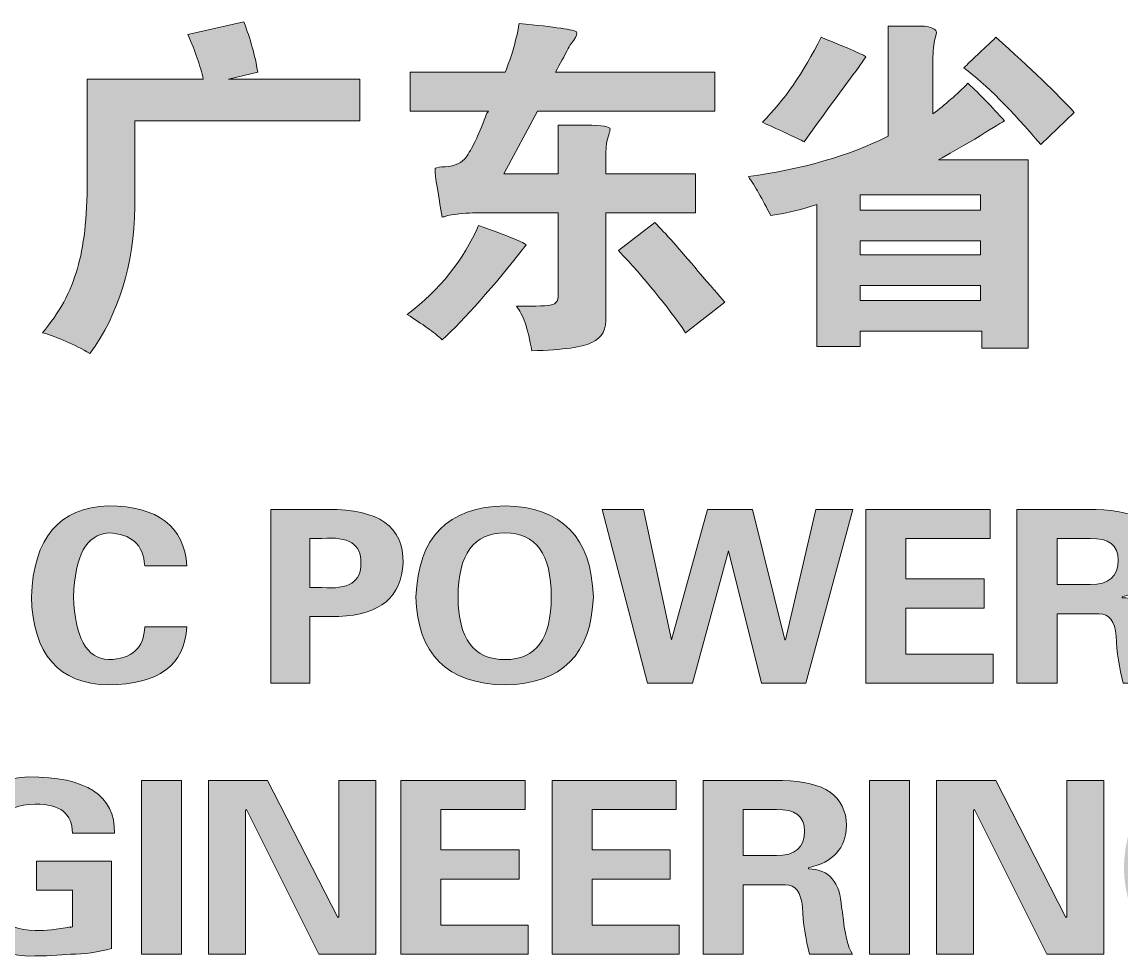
# Model space of a CAD drawing. Extents: x -93062 to 326984, y -142534 to 91021.
# Drawn here: x 109867 to 110839, y 10880 to 11706 of the extents above; entities that cross this region are included whole.
import ezdxf
from ezdxf.enums import TextEntityAlignment as Align

# ---------------------------------------------------------------- set-up
doc = ezdxf.new("R2010")
doc.units = 0
doc.header["$LTSCALE"] = 1000
doc.header["$MEASUREMENT"] = 0
doc.layers.get('0').update_dxf_attribs({"color": 8})
doc.styles.add('TK', font='GEDITXT.SHX', dxfattribs={"width": 0.85, "height": 3.5, "bigfont": 'DXT.SHX'})

# ---------------------------------------------------------------- blocks, each defined once
blk = doc.blocks.new('LOGO_CEEC_2014')
h = blk.add_hatch(color=256)
edge = h.paths.add_edge_path()
edge.add_spline(control_points=[(57.6427, 10.1039), (57.7005, 9.9561), (57.7418, 9.8082), (57.7665, 9.6603), (57.7665, 9.6603), (57.5067, 9.5987), (57.5067, 9.5987), (57.5067, 9.5987), (58.6696, 9.5987), (58.6696, 9.5987), (58.6696, 9.5987), (58.6696, 9.2293), (58.6696, 9.2293), (58.6696, 9.2293), (56.6777, 9.2293), (56.6777, 9.2293), (56.6777, 9.2293), (56.6777, 8.4653), (56.6777, 8.4653), (56.6695, 7.9557), (56.5376, 7.5244), (56.2819, 7.1714), (56.1417, 7.2536), (56.0015, 7.3152), (55.8614, 7.3563), (56.0097, 7.5288), (56.1127, 7.7177), (56.1704, 7.9231), (56.2282, 8.112), (56.2572, 8.3708), (56.2572, 8.6994), (56.2572, 8.6994), (56.2572, 9.5987), (56.2572, 9.5987), (56.2572, 9.5987), (57.2841, 9.5987), (57.2841, 9.5987), (57.2592, 9.7137), (57.2138, 9.8452), (57.148, 9.993), (57.148, 9.993), (57.6427, 10.1039), (57.6427, 10.1039)], knot_values=[0, 0, 0, 0, 1, 1, 1, 2, 2, 2, 3, 3, 3, 4, 4, 4, 5, 5, 5, 6, 6, 6, 7, 7, 7, 8, 8, 8, 9, 9, 9, 10, 10, 10, 11, 11, 11, 12, 12, 12, 13, 13, 13, 14, 14, 14, 14], degree=3, periodic=0)
h = blk.add_hatch(color=256)
edge = h.paths.add_edge_path()
edge.add_spline(control_points=[(61.2784, 8.3297), (61.3693, 8.2391), (61.4969, 8.0956), (61.662, 7.8985), (61.769, 7.7752), (61.8476, 7.6846), (61.8971, 7.6274), (61.8971, 7.6274), (61.5508, 7.3563), (61.5508, 7.3563), (61.3857, 7.5945), (61.1876, 7.8368), (60.9568, 8.0833), (60.9568, 8.0833), (61.2784, 8.3297), (61.2784, 8.3297)], knot_values=[0, 0, 0, 0, 1, 1, 1, 2, 2, 2, 3, 3, 3, 4, 4, 4, 5, 5, 5, 5], degree=3, periodic=0)
edge = h.paths.add_edge_path()
edge.add_spline(control_points=[(59.1135, 9.6603), (59.1135, 9.6603), (59.9548, 9.6603), (59.9548, 9.6603), (60.0123, 9.8), (60.0536, 9.9438), (60.0785, 10.0916), (60.4002, 10.0588), (60.5691, 10.0341), (60.5858, 10.0177), (60.5938, 10.0013), (60.5858, 9.9766), (60.5609, 9.9438), (60.5363, 9.9109), (60.5196, 9.8862), (60.5116, 9.8698), (60.4785, 9.8041), (60.4413, 9.7343), (60.4002, 9.6603), (60.4002, 9.6603), (61.8106, 9.6603), (61.8106, 9.6603), (61.8106, 9.6603), (61.8106, 9.3156), (61.8106, 9.3156), (61.8106, 9.3156), (60.2392, 9.3156), (60.2392, 9.3156), (60.2392, 9.3156), (59.9425, 8.761), (59.9425, 8.761), (59.9425, 8.761), (60.4248, 8.761), (60.4248, 8.761), (60.4248, 8.761), (60.4248, 9.1923), (60.4248, 9.1923), (60.4248, 9.1923), (60.6723, 9.1923), (60.6723, 9.1923), (60.8125, 9.1923), (60.8826, 9.18), (60.8826, 9.1554), (60.8826, 9.1469), (60.8785, 9.1307), (60.8702, 9.1061), (60.8536, 9.0568), (60.8456, 8.999), (60.8456, 8.9336), (60.8456, 8.9336), (60.8456, 8.761), (60.8456, 8.761), (60.8456, 8.761), (61.6373, 8.761), (61.6373, 8.761), (61.6373, 8.761), (61.6373, 8.416), (61.6373, 8.416), (61.6373, 8.416), (60.8456, 8.416), (60.8456, 8.416), (60.8456, 8.416), (60.8456, 7.5041), (60.8456, 7.5041), (60.8536, 7.3891), (60.8125, 7.3113), (60.7219, 7.27), (60.6477, 7.2289), (60.47, 7.2043), (60.1899, 7.1961), (60.1568, 7.3932), (60.1114, 7.5244), (60.0536, 7.5904), (60.2351, 7.5904), (60.3383, 7.5945), (60.363, 7.6027), (60.4043, 7.6107), (60.4248, 7.6397), (60.4248, 7.689), (60.4248, 7.689), (60.4248, 8.416), (60.4248, 8.416), (60.4248, 8.416), (59.695, 8.416), (59.695, 8.416), (59.6208, 8.416), (59.5381, 8.4078), (59.4475, 8.3914), (59.4229, 8.3831), (59.4062, 8.379), (59.398, 8.379), (59.3487, 8.6501), (59.3279, 8.7936), (59.3361, 8.8103), (59.3525, 8.8183), (59.3815, 8.8227), (59.4229, 8.8227), (59.5135, 8.8306), (59.5753, 8.8596), (59.6085, 8.9089), (59.6578, 8.9744), (59.7155, 9.0938), (59.7815, 9.2663), (59.7897, 9.2909), (59.7979, 9.3071), (59.8064, 9.3156), (59.8064, 9.3156), (59.1135, 9.3156), (59.1135, 9.3156), (59.1135, 9.3156), (59.1135, 9.6603), (59.1135, 9.6603)], knot_values=[0, 0, 0, 0, 1, 1, 1, 2, 2, 2, 3, 3, 3, 4, 4, 4, 5, 5, 5, 6, 6, 6, 7, 7, 7, 8, 8, 8, 9, 9, 9, 10, 10, 10, 11, 11, 11, 12, 12, 12, 13, 13, 13, 14, 14, 14, 15, 15, 15, 16, 16, 16, 17, 17, 17, 18, 18, 18, 19, 19, 19, 20, 20, 20, 21, 21, 21, 22, 22, 22, 23, 23, 23, 24, 24, 24, 25, 25, 25, 26, 26, 26, 27, 27, 27, 28, 28, 28, 29, 29, 29, 30, 30, 30, 31, 31, 31, 32, 32, 32, 33, 33, 33, 34, 34, 34, 35, 35, 35, 36, 36, 36, 37, 37, 37, 37], degree=3, periodic=0)
edge = h.paths.add_edge_path()
edge.add_spline(control_points=[(59.7196, 8.3051), (59.992, 8.2065), (60.1319, 8.149), (60.1404, 8.1326), (59.8434, 7.7547), (59.5959, 7.4754), (59.398, 7.2946), (59.3238, 7.3606), (59.2206, 7.4346), (59.0889, 7.5165), (59.3774, 7.7383), (59.5877, 8.0011), (59.7196, 8.3051)], knot_values=[0, 0, 0, 0, 1, 1, 1, 2, 2, 2, 3, 3, 3, 4, 4, 4, 4], degree=3, periodic=0)
h = blk.add_hatch(color=256)
edge = h.paths.add_edge_path()
edge.add_spline(control_points=[(64.6915, 9.0198), (64.4359, 9.3235), (64.2092, 9.5494), (64.0112, 9.6973), (64.077, 9.763), (64.1719, 9.8534), (64.2957, 9.9684), (64.6091, 9.6891), (64.8399, 9.4673), (64.9886, 9.3032), (64.9886, 9.3032), (64.6915, 9.0198), (64.6915, 9.0198)], knot_values=[0, 0, 0, 0, 1, 1, 1, 2, 2, 2, 3, 3, 3, 4, 4, 4, 4], degree=3, periodic=0)
h.paths.add_polyline_path([(64.1596, 7.6397), (64.1596, 7.7752), (63.0958, 7.7752), (63.0958, 7.6397)], flags=16)
h.paths.add_polyline_path([(63.0958, 8.1696), (63.0958, 8.0463), (64.1596, 8.0463), (64.1596, 8.1696)], flags=16)
h.paths.add_polyline_path([(63.0958, 8.4407), (64.1596, 8.4407), (64.1596, 8.5762), (63.0958, 8.5762)], flags=16)
edge = h.paths.add_edge_path(flags=17)
edge.add_spline(control_points=[(62.7492, 9.9684), (62.9967, 9.8698), (63.1286, 9.8123), (63.1451, 9.7959), (63.1451, 9.7959), (63.0585, 9.6727), (63.0585, 9.6727), (62.9102, 9.4755), (62.7574, 9.2663), (62.6008, 9.0445), (62.5346, 9.0771), (62.4108, 9.1346), (62.2296, 9.217), (62.4193, 9.4057), (62.5926, 9.6562), (62.7492, 9.9684)], knot_values=[0, 0, 0, 0, 1, 1, 1, 2, 2, 2, 3, 3, 3, 4, 4, 4, 5, 5, 5, 5], degree=3, periodic=0)
edge = h.paths.add_edge_path()
edge.add_spline(control_points=[(63.343, 10.067), (63.5245, 10.067), (63.6318, 10.067), (63.6647, 10.067), (63.7142, 10.0588), (63.7471, 10.0464), (63.7638, 10.03), (63.7717, 10.0218), (63.7717, 10.0054), (63.7638, 9.9807), (63.7471, 9.9314), (63.7389, 9.8698), (63.7389, 9.7959), (63.7389, 9.7959), (63.7389, 9.2909), (63.7389, 9.2909), (63.8462, 9.3728), (63.9494, 9.4632), (64.0482, 9.5618), (64.1553, 9.4632), (64.2626, 9.3525), (64.3699, 9.2293), (64.3285, 9.2047), (64.242, 9.151), (64.1101, 9.0691), (63.9781, 8.9952), (63.8708, 8.9336), (63.7884, 8.8843), (63.7884, 8.8843), (64.5801, 8.8843), (64.5801, 8.8843), (64.5801, 8.8843), (64.5801, 7.2207), (64.5801, 7.2207), (64.5801, 7.2207), (64.1719, 7.2207), (64.1719, 7.2207), (64.1719, 7.2207), (64.1719, 7.3686), (64.1719, 7.3686), (64.1719, 7.3686), (63.0958, 7.3686), (63.0958, 7.3686), (63.0958, 7.3686), (63.0958, 7.233), (63.0958, 7.233), (63.0958, 7.233), (62.7122, 7.233), (62.7122, 7.233), (62.7122, 7.233), (62.7122, 8.4899), (62.7122, 8.4899), (62.5885, 8.4486), (62.4524, 8.416), (62.3038, 8.3914), (62.2296, 8.5392), (62.1636, 8.654), (62.1058, 8.7364), (62.5841, 8.8019), (62.9967, 8.9212), (63.343, 9.0938), (63.343, 9.0938), (63.343, 10.067), (63.343, 10.067)], knot_values=[0, 0, 0, 0, 1, 1, 1, 2, 2, 2, 3, 3, 3, 4, 4, 4, 5, 5, 5, 6, 6, 6, 7, 7, 7, 8, 8, 8, 9, 9, 9, 10, 10, 10, 11, 11, 11, 12, 12, 12, 13, 13, 13, 14, 14, 14, 15, 15, 15, 16, 16, 16, 17, 17, 17, 18, 18, 18, 19, 19, 19, 20, 20, 20, 21, 21, 21, 21], degree=3, periodic=0)
h = blk.add_hatch(color=256)
edge = h.paths.add_edge_path()
edge.add_spline(control_points=[(56.766, 5.295), (56.7542, 5.483), (56.6477, 5.5797), (56.4469, 5.5854), (56.2518, 5.5741), (56.1484, 5.3862), (56.1366, 5.0211), (56.1484, 4.6615), (56.2518, 4.4764), (56.4469, 4.4653), (56.6536, 4.4707), (56.7601, 4.5675), (56.766, 4.7557), (56.766, 4.7557), (57.1385, 4.7557), (57.1385, 4.7557), (57.1206, 4.4183), (56.8903, 4.2468), (56.4469, 4.2412), (56.0036, 4.2525), (55.7761, 4.5123), (55.7643, 5.0211), (55.782, 5.541), (56.0095, 5.8093), (56.4469, 5.8259), (56.8841, 5.8203), (57.1147, 5.6434), (57.1385, 5.295), (57.1385, 5.295), (56.766, 5.295), (56.766, 5.295)], knot_values=[0, 0, 0, 0, 1, 1, 1, 2, 2, 2, 3, 3, 3, 4, 4, 4, 5, 5, 5, 6, 6, 6, 7, 7, 7, 8, 8, 8, 9, 9, 9, 10, 10, 10, 10], degree=3, periodic=0)
h.paths.add_polyline_path([(55.5969, 4.2579), (55.2424, 4.2579), (55.2424, 5.7928), (55.5969, 5.7928)])
edge = h.paths.add_edge_path(flags=16)
edge.add_spline(control_points=[(54.1262, 5.1289), (54.1262, 5.1289), (54.4188, 5.1289), (54.4188, 5.1289), (54.5842, 5.1289), (54.6671, 5.2008), (54.6671, 5.3448), (54.6671, 5.4776), (54.5842, 5.541), (54.4188, 5.5356), (54.4188, 5.5356), (54.1262, 5.5356), (54.1262, 5.5356), (54.1262, 5.5356), (54.1262, 5.1289), (54.1262, 5.1289)], knot_values=[0, 0, 0, 0, 1, 1, 1, 2, 2, 2, 3, 3, 3, 4, 4, 4, 5, 5, 5, 5], degree=3, periodic=0)
edge = h.paths.add_edge_path()
edge.add_spline(control_points=[(54.1262, 4.2579), (54.1262, 4.2579), (53.7716, 4.2579), (53.7716, 4.2579), (53.7716, 4.2579), (53.7716, 5.7928), (53.7716, 5.7928), (53.7716, 5.7928), (54.472, 5.7928), (54.472, 5.7928), (54.8445, 5.7872), (55.0334, 5.6545), (55.0393, 5.3947), (55.0334, 5.1954), (54.921, 5.0709), (54.7025, 5.0211), (54.7025, 5.0211), (54.7025, 5.0129), (54.7025, 5.0129), (54.8856, 5.0073), (54.9831, 4.8938), (54.9952, 4.6728), (55.0008, 4.6507), (55.0039, 4.634), (55.0039, 4.6229), (55.0216, 4.4404), (55.0511, 4.3187), (55.0927, 4.2579), (55.0927, 4.2579), (54.7115, 4.2579), (54.7115, 4.2579), (54.6758, 4.3906), (54.655, 4.5287), (54.6494, 4.6728), (54.6373, 4.8055), (54.5872, 4.8717), (54.4987, 4.8717), (54.4987, 4.8717), (54.1262, 4.8717), (54.1262, 4.8717), (54.1262, 4.8717), (54.1262, 4.2579), (54.1262, 4.2579)], knot_values=[0, 0, 0, 0, 1, 1, 1, 2, 2, 2, 3, 3, 3, 4, 4, 4, 5, 5, 5, 6, 6, 6, 7, 7, 7, 8, 8, 8, 9, 9, 9, 10, 10, 10, 11, 11, 11, 12, 12, 12, 13, 13, 13, 14, 14, 14, 14], degree=3, periodic=0)
h.paths.add_polyline_path([(52.3278, 5.7928), (53.6577, 5.7928), (53.6577, 5.5356), (53.1699, 5.5356), (53.1699, 4.2579), (52.8154, 4.2579), (52.8154, 5.5356), (52.3278, 5.5356)])
edge = h.paths.add_edge_path()
edge.add_spline(control_points=[(51.9209, 5.295), (51.9091, 5.483), (51.8026, 5.5797), (51.6018, 5.5854), (51.4067, 5.5741), (51.3033, 5.3862), (51.2915, 5.0211), (51.3033, 4.6615), (51.4067, 4.4764), (51.6018, 4.4653), (51.8085, 4.4707), (51.915, 4.5675), (51.9209, 4.7557), (51.9209, 4.7557), (52.2934, 4.7557), (52.2934, 4.7557), (52.2755, 4.4183), (52.0452, 4.2468), (51.6018, 4.2412), (51.1585, 4.2525), (50.931, 4.5123), (50.9192, 5.0211), (50.9369, 5.541), (51.1644, 5.8093), (51.6018, 5.8259), (52.039, 5.8203), (52.2696, 5.6434), (52.2934, 5.295), (52.2934, 5.295), (51.9209, 5.295), (51.9209, 5.295)], knot_values=[0, 0, 0, 0, 1, 1, 1, 2, 2, 2, 3, 3, 3, 4, 4, 4, 5, 5, 5, 6, 6, 6, 7, 7, 7, 8, 8, 8, 9, 9, 9, 10, 10, 10, 10], degree=3, periodic=0)
h.paths.add_polyline_path([(49.6348, 5.7928), (50.7341, 5.7928), (50.7341, 5.5356), (49.9894, 5.5356), (49.9894, 5.1787), (50.681, 5.1787), (50.681, 4.9215), (49.9894, 4.9215), (49.9894, 4.5151), (50.7608, 4.5151), (50.7608, 4.2579), (49.6348, 4.2579)])
h.paths.add_polyline_path([(48.448, 4.2579), (48.448, 5.7928), (48.7936, 5.7928), (48.7936, 4.5151), (49.5029, 4.5151), (49.5029, 4.2579)])
h.paths.add_polyline_path([(47.0835, 5.7928), (48.1828, 5.7928), (48.1828, 5.5356), (47.4381, 5.5356), (47.4381, 5.1787), (48.1297, 5.1787), (48.1297, 4.9215), (47.4381, 4.9215), (47.4381, 4.5151), (48.2095, 4.5151), (48.2095, 4.2579), (47.0835, 4.2579)])
h = blk.add_hatch(color=256)
edge = h.paths.add_edge_path(flags=16)
edge.add_spline(control_points=[(64.8361, 5.1289), (64.8361, 5.1289), (65.1287, 5.1289), (65.1287, 5.1289), (65.2941, 5.1289), (65.377, 5.2008), (65.377, 5.3448), (65.377, 5.4776), (65.2941, 5.541), (65.1287, 5.5356), (65.1287, 5.5356), (64.8361, 5.5356), (64.8361, 5.5356), (64.8361, 5.5356), (64.8361, 5.1289), (64.8361, 5.1289)], knot_values=[0, 0, 0, 0, 1, 1, 1, 2, 2, 2, 3, 3, 3, 4, 4, 4, 5, 5, 5, 5], degree=3, periodic=0)
edge = h.paths.add_edge_path()
edge.add_spline(control_points=[(64.8361, 4.2579), (64.8361, 4.2579), (64.4815, 4.2579), (64.4815, 4.2579), (64.4815, 4.2579), (64.4815, 5.7928), (64.4815, 5.7928), (64.4815, 5.7928), (65.1819, 5.7928), (65.1819, 5.7928), (65.5544, 5.7872), (65.7433, 5.6545), (65.7492, 5.3947), (65.7433, 5.1954), (65.6309, 5.0709), (65.4124, 5.0211), (65.4124, 5.0211), (65.4124, 5.0129), (65.4124, 5.0129), (65.5955, 5.0073), (65.693, 4.8938), (65.7051, 4.6728), (65.7107, 4.6507), (65.7138, 4.634), (65.7138, 4.6229), (65.7315, 4.4404), (65.761, 4.3187), (65.8026, 4.2579), (65.8026, 4.2579), (65.4214, 4.2579), (65.4214, 4.2579), (65.3857, 4.3906), (65.3649, 4.5287), (65.3593, 4.6728), (65.3472, 4.8055), (65.2972, 4.8717), (65.2086, 4.8717), (65.2086, 4.8717), (64.8361, 4.8717), (64.8361, 4.8717), (64.8361, 4.8717), (64.8361, 4.2579), (64.8361, 4.2579)], knot_values=[0, 0, 0, 0, 1, 1, 1, 2, 2, 2, 3, 3, 3, 4, 4, 4, 5, 5, 5, 6, 6, 6, 7, 7, 7, 8, 8, 8, 9, 9, 9, 10, 10, 10, 11, 11, 11, 12, 12, 12, 13, 13, 13, 14, 14, 14, 14], degree=3, periodic=0)
h.paths.add_polyline_path([(63.144, 5.7928), (64.2433, 5.7928), (64.2433, 5.5356), (63.4986, 5.5356), (63.4986, 5.1787), (64.1902, 5.1787), (64.1902, 4.9215), (63.4986, 4.9215), (63.4986, 4.5151), (64.27, 4.5151), (64.27, 4.2579), (63.144, 4.2579)])
h.paths.add_polyline_path([(61.7444, 5.7928), (62.1433, 5.7928), (62.427, 4.6396), (62.4357, 4.6396), (62.7017, 5.7928), (63.0298, 5.7928), (62.6131, 4.2579), (62.2229, 4.2579), (61.9305, 5.4278), (61.6114, 4.2579), (61.2125, 4.2579), (60.8135, 5.7928), (61.1768, 5.7928), (61.425, 4.6396)])
edge = h.paths.add_edge_path(flags=16)
edge.add_spline(control_points=[(59.5379, 5.0211), (59.5379, 4.6507), (59.6767, 4.4653), (59.9545, 4.4653), (60.2264, 4.4653), (60.3625, 4.6507), (60.3625, 5.0211), (60.3625, 5.3972), (60.2264, 5.5854), (59.9545, 5.5854), (59.6767, 5.5854), (59.5379, 5.3972), (59.5379, 5.0211)], knot_values=[0, 0, 0, 0, 1, 1, 1, 2, 2, 2, 3, 3, 3, 4, 4, 4, 4], degree=3, periodic=0)
edge = h.paths.add_edge_path()
edge.add_spline(control_points=[(59.1656, 5.0211), (59.1833, 5.5466), (59.4462, 5.8149), (59.9545, 5.8259), (60.4569, 5.8149), (60.717, 5.5466), (60.7347, 5.0211), (60.717, 4.5123), (60.4569, 4.2525), (59.9545, 4.2412), (59.4403, 4.2525), (59.1774, 4.5123), (59.1656, 5.0211)], knot_values=[0, 0, 0, 0, 1, 1, 1, 2, 2, 2, 3, 3, 3, 4, 4, 4, 4], degree=3, periodic=0)
edge = h.paths.add_edge_path(flags=16)
edge.add_spline(control_points=[(58.2268, 5.104), (58.2504, 5.104), (58.2858, 5.104), (58.3331, 5.104), (58.5695, 5.082), (58.6848, 5.1538), (58.6789, 5.3199), (58.6848, 5.4858), (58.5695, 5.5577), (58.3331, 5.5356), (58.2858, 5.5356), (58.2504, 5.5356), (58.2268, 5.5356), (58.2268, 5.5356), (58.2268, 5.104), (58.2268, 5.104)], knot_values=[0, 0, 0, 0, 1, 1, 1, 2, 2, 2, 3, 3, 3, 4, 4, 4, 5, 5, 5, 5], degree=3, periodic=0)
edge = h.paths.add_edge_path()
edge.add_spline(control_points=[(57.881, 4.2579), (57.881, 4.2579), (57.881, 5.7928), (57.881, 5.7928), (57.881, 5.7928), (58.3862, 5.7928), (58.3862, 5.7928), (58.8355, 5.7982), (59.057, 5.6406), (59.0514, 5.3199), (59.0393, 5.0211), (58.8504, 4.8635), (58.4838, 4.8471), (58.4838, 4.8471), (58.2268, 4.8471), (58.2268, 4.8471), (58.2268, 4.8471), (58.2268, 4.2579), (58.2268, 4.2579), (58.2268, 4.2579), (57.881, 4.2579), (57.881, 4.2579)], knot_values=[0, 0, 0, 0, 1, 1, 1, 2, 2, 2, 3, 3, 3, 4, 4, 4, 5, 5, 5, 6, 6, 6, 7, 7, 7, 7], degree=3, periodic=0)
h = blk.add_hatch(color=256)
edge = h.paths.add_edge_path()
edge.add_spline(control_points=[(66.2694, 2.4254), (66.2694, 2.4254), (66.2694, 2.6824), (66.2694, 2.6824), (66.2694, 2.6824), (66.9343, 2.6824), (66.9343, 2.6824), (66.9343, 2.6824), (66.9343, 1.9109), (66.9343, 1.9109), (66.8159, 1.8778), (66.695, 1.8611), (66.5707, 1.8611), (66.4763, 1.8501), (66.352, 1.8444), (66.1985, 1.8444), (65.6961, 1.8722), (65.4389, 2.132), (65.4271, 2.6244), (65.4389, 3.1275), (65.6961, 3.3961), (66.1985, 3.4292), (66.7127, 3.4292), (66.9666, 3.2633), (66.961, 2.9314), (66.961, 2.9314), (66.5885, 2.9314), (66.5885, 2.9314), (66.5885, 3.1029), (66.4791, 3.1886), (66.2604, 3.1886), (65.959, 3.183), (65.8052, 2.9948), (65.7996, 2.6244), (65.8052, 2.2593), (65.959, 2.074), (66.2604, 2.0686), (66.3492, 2.0686), (66.4524, 2.0796), (66.5707, 2.1017), (66.5648, 2.096), (66.5707, 2.096), (66.5885, 2.1017), (66.5885, 2.1017), (66.5885, 2.4254), (66.5885, 2.4254), (66.5885, 2.4254), (66.2694, 2.4254), (66.2694, 2.4254)], knot_values=[0, 0, 0, 0, 1, 1, 1, 2, 2, 2, 3, 3, 3, 4, 4, 4, 5, 5, 5, 6, 6, 6, 7, 7, 7, 8, 8, 8, 9, 9, 9, 10, 10, 10, 11, 11, 11, 12, 12, 12, 13, 13, 13, 14, 14, 14, 15, 15, 15, 16, 16, 16, 16], degree=3, periodic=0)
h.paths.add_polyline_path([(64.7455, 1.8611), (64.107, 3.1388), (64.0983, 3.1306), (64.0983, 1.8611), (63.7702, 1.8611), (63.7702, 3.3961), (64.2934, 3.3961), (64.9139, 2.1846), (64.9226, 2.1931), (64.9226, 3.3961), (65.2507, 3.3961), (65.2507, 1.8611)])
h.paths.add_polyline_path([(63.5319, 1.8611), (63.1774, 1.8611), (63.1774, 3.3961), (63.5319, 3.3961)])
edge = h.paths.add_edge_path(flags=16)
edge.add_spline(control_points=[(62.0612, 2.7322), (62.0612, 2.7322), (62.3538, 2.7322), (62.3538, 2.7322), (62.5192, 2.7322), (62.6021, 2.8041), (62.6021, 2.9481), (62.6021, 3.0808), (62.5192, 3.1442), (62.3538, 3.1388), (62.3538, 3.1388), (62.0612, 3.1388), (62.0612, 3.1388), (62.0612, 3.1388), (62.0612, 2.7322), (62.0612, 2.7322)], knot_values=[0, 0, 0, 0, 1, 1, 1, 2, 2, 2, 3, 3, 3, 4, 4, 4, 5, 5, 5, 5], degree=3, periodic=0)
edge = h.paths.add_edge_path()
edge.add_spline(control_points=[(62.0612, 1.8611), (62.0612, 1.8611), (61.7066, 1.8611), (61.7066, 1.8611), (61.7066, 1.8611), (61.7066, 3.3961), (61.7066, 3.3961), (61.7066, 3.3961), (62.407, 3.3961), (62.407, 3.3961), (62.7795, 3.3904), (62.9684, 3.2577), (62.9743, 2.9979), (62.9684, 2.7987), (62.856, 2.6742), (62.6375, 2.6244), (62.6375, 2.6244), (62.6375, 2.6162), (62.6375, 2.6162), (62.8206, 2.6105), (62.9181, 2.497), (62.9302, 2.276), (62.9358, 2.2539), (62.9389, 2.2372), (62.9389, 2.2262), (62.9566, 2.0437), (62.9861, 1.922), (63.0277, 1.8611), (63.0277, 1.8611), (62.6465, 1.8611), (62.6465, 1.8611), (62.6108, 1.9939), (62.59, 2.132), (62.5844, 2.276), (62.5723, 2.4087), (62.5223, 2.475), (62.4337, 2.475), (62.4337, 2.475), (62.0612, 2.475), (62.0612, 2.475), (62.0612, 2.475), (62.0612, 1.8611), (62.0612, 1.8611)], knot_values=[0, 0, 0, 0, 1, 1, 1, 2, 2, 2, 3, 3, 3, 4, 4, 4, 5, 5, 5, 6, 6, 6, 7, 7, 7, 8, 8, 8, 9, 9, 9, 10, 10, 10, 11, 11, 11, 12, 12, 12, 13, 13, 13, 14, 14, 14, 14], degree=3, periodic=0)
h.paths.add_polyline_path([(60.3691, 3.3961), (61.4684, 3.3961), (61.4684, 3.1388), (60.7237, 3.1388), (60.7237, 2.782), (61.4153, 2.782), (61.4153, 2.5248), (60.7237, 2.5248), (60.7237, 2.1184), (61.4951, 2.1184), (61.4951, 1.8611), (60.3691, 1.8611)])
h.paths.add_polyline_path([(59.0314, 3.3961), (60.1306, 3.3961), (60.1306, 3.1388), (59.3859, 3.1388), (59.3859, 2.782), (60.0775, 2.782), (60.0775, 2.5248), (59.3859, 2.5248), (59.3859, 2.1184), (60.1573, 2.1184), (60.1573, 1.8611), (59.0314, 1.8611)])
h.paths.add_polyline_path([(58.3056, 1.8611), (57.6671, 3.1388), (57.6584, 3.1306), (57.6584, 1.8611), (57.3303, 1.8611), (57.3303, 3.3961), (57.8535, 3.3961), (58.474, 2.1846), (58.4827, 2.1931), (58.4827, 3.3961), (58.8108, 3.3961), (58.8108, 1.8611)])
h.paths.add_polyline_path([(57.0921, 1.8611), (56.7375, 1.8611), (56.7375, 3.3961), (57.0921, 3.3961)])
edge = h.paths.add_edge_path()
edge.add_spline(control_points=[(55.8077, 2.4254), (55.8077, 2.4254), (55.8077, 2.6824), (55.8077, 2.6824), (55.8077, 2.6824), (56.4726, 2.6824), (56.4726, 2.6824), (56.4726, 2.6824), (56.4726, 1.9109), (56.4726, 1.9109), (56.3543, 1.8778), (56.2333, 1.8611), (56.1091, 1.8611), (56.0146, 1.8501), (55.8904, 1.8444), (55.7368, 1.8444), (55.2344, 1.8722), (54.9772, 2.132), (54.9654, 2.6244), (54.9772, 3.1275), (55.2344, 3.3961), (55.7368, 3.4292), (56.2511, 3.4292), (56.505, 3.2633), (56.4993, 2.9314), (56.4993, 2.9314), (56.1268, 2.9314), (56.1268, 2.9314), (56.1268, 3.1029), (56.0174, 3.1886), (55.7987, 3.1886), (55.4973, 3.183), (55.3435, 2.9948), (55.3379, 2.6244), (55.3435, 2.2593), (55.4973, 2.074), (55.7987, 2.0686), (55.8875, 2.0686), (55.9907, 2.0796), (56.1091, 2.1017), (56.1032, 2.096), (56.1091, 2.096), (56.1268, 2.1017), (56.1268, 2.1017), (56.1268, 2.4254), (56.1268, 2.4254), (56.1268, 2.4254), (55.8077, 2.4254), (55.8077, 2.4254)], knot_values=[0, 0, 0, 0, 1, 1, 1, 2, 2, 2, 3, 3, 3, 4, 4, 4, 5, 5, 5, 6, 6, 6, 7, 7, 7, 8, 8, 8, 9, 9, 9, 10, 10, 10, 11, 11, 11, 12, 12, 12, 13, 13, 13, 14, 14, 14, 15, 15, 15, 16, 16, 16, 16], degree=3, periodic=0)
h.paths.add_polyline_path([(54.2838, 1.8611), (53.6453, 3.1388), (53.6366, 3.1306), (53.6366, 1.8611), (53.3085, 1.8611), (53.3085, 3.3961), (53.8317, 3.3961), (54.4522, 2.1846), (54.4609, 2.1931), (54.4609, 3.3961), (54.789, 3.3961), (54.789, 1.8611)])
h.paths.add_polyline_path([(51.9533, 3.3961), (53.0526, 3.3961), (53.0526, 3.1388), (52.3078, 3.1388), (52.3078, 2.782), (52.9994, 2.782), (52.9994, 2.5248), (52.3078, 2.5248), (52.3078, 2.1184), (53.0793, 2.1184), (53.0793, 1.8611), (51.9533, 1.8611)])
at = {"lineweight": 0}
for points in [[(63.0958, 8.4407), (64.1596, 8.4407), (64.1596, 8.5762), (63.0958, 8.5762), (63.0958, 8.4407)], [(63.0958, 8.1696), (63.0958, 8.0463), (64.1596, 8.0463), (64.1596, 8.1696), (63.0958, 8.1696)], [(64.1596, 7.6397), (64.1596, 7.7752), (63.0958, 7.7752), (63.0958, 7.6397), (64.1596, 7.6397)], [(61.7444, 5.7928), (62.1433, 5.7928), (62.427, 4.6396), (62.4357, 4.6396), (62.7017, 5.7928), (63.0298, 5.7928), (62.6131, 4.2579), (62.2229, 4.2579), (61.9305, 5.4278), (61.6114, 4.2579), (61.2125, 4.2579), (60.8135, 5.7928), (61.1768, 5.7928), (61.425, 4.6396), (61.7444, 5.7928)], [(63.144, 5.7928), (64.2433, 5.7928), (64.2433, 5.5356), (63.4986, 5.5356), (63.4986, 5.1787), (64.1902, 5.1787), (64.1902, 4.9215), (63.4986, 4.9215), (63.4986, 4.5151), (64.27, 4.5151), (64.27, 4.2579), (63.144, 4.2579), (63.144, 5.7928)], [(57.0921, 1.8611), (56.7375, 1.8611), (56.7375, 3.3961), (57.0921, 3.3961), (57.0921, 1.8611)], [(58.3056, 1.8611), (57.6671, 3.1388), (57.6584, 3.1306), (57.6584, 1.8611), (57.3303, 1.8611), (57.3303, 3.3961), (57.8535, 3.3961), (58.474, 2.1846), (58.4827, 2.1931), (58.4827, 3.3961), (58.8108, 3.3961), (58.8108, 1.8611), (58.3056, 1.8611)], [(59.0314, 3.3961), (60.1306, 3.3961), (60.1306, 3.1388), (59.3859, 3.1388), (59.3859, 2.782), (60.0775, 2.782), (60.0775, 2.5248), (59.3859, 2.5248), (59.3859, 2.1184), (60.1573, 2.1184), (60.1573, 1.8611), (59.0314, 1.8611), (59.0314, 3.3961)], [(60.3691, 3.3961), (61.4684, 3.3961), (61.4684, 3.1388), (60.7237, 3.1388), (60.7237, 2.782), (61.4153, 2.782), (61.4153, 2.5248), (60.7237, 2.5248), (60.7237, 2.1184), (61.4951, 2.1184), (61.4951, 1.8611), (60.3691, 1.8611), (60.3691, 3.3961)], [(63.5319, 1.8611), (63.1774, 1.8611), (63.1774, 3.3961), (63.5319, 3.3961), (63.5319, 1.8611)], [(64.7455, 1.8611), (64.107, 3.1388), (64.0983, 3.1306), (64.0983, 1.8611), (63.7702, 1.8611), (63.7702, 3.3961), (64.2934, 3.3961), (64.9139, 2.1846), (64.9226, 2.1931), (64.9226, 3.3961), (65.2507, 3.3961), (65.2507, 1.8611), (64.7455, 1.8611)]]:
    blk.add_lwpolyline(points, dxfattribs=at)
for points, knots in [([(57.6427, 10.1039), (57.7005, 9.9561), (57.7418, 9.8082), (57.7665, 9.6603), (57.7665, 9.6603), (57.5067, 9.5987), (57.5067, 9.5987), (57.5067, 9.5987), (58.6696, 9.5987), (58.6696, 9.5987), (58.6696, 9.5987), (58.6696, 9.2293), (58.6696, 9.2293), (58.6696, 9.2293), (56.6777, 9.2293), (56.6777, 9.2293), (56.6777, 9.2293), (56.6777, 8.4653), (56.6777, 8.4653), (56.6695, 7.9557), (56.5376, 7.5244), (56.2819, 7.1714), (56.1417, 7.2536), (56.0015, 7.3152), (55.8614, 7.3563), (56.0097, 7.5288), (56.1127, 7.7177), (56.1704, 7.9231), (56.2282, 8.112), (56.2572, 8.3708), (56.2572, 8.6994), (56.2572, 8.6994), (56.2572, 9.5987), (56.2572, 9.5987), (56.2572, 9.5987), (57.2841, 9.5987), (57.2841, 9.5987), (57.2592, 9.7137), (57.2138, 9.8452), (57.148, 9.993), (57.148, 9.993), (57.6427, 10.1039), (57.6427, 10.1039)], [0, 0, 0, 0, 1, 1, 1, 2, 2, 2, 3, 3, 3, 4, 4, 4, 5, 5, 5, 6, 6, 6, 7, 7, 7, 8, 8, 8, 9, 9, 9, 10, 10, 10, 11, 11, 11, 12, 12, 12, 13, 13, 13, 14, 14, 14, 14]), ([(59.1135, 9.6603), (59.1135, 9.6603), (59.9548, 9.6603), (59.9548, 9.6603), (60.0123, 9.8), (60.0536, 9.9438), (60.0785, 10.0916), (60.4002, 10.0588), (60.5691, 10.0341), (60.5858, 10.0177), (60.5938, 10.0013), (60.5858, 9.9766), (60.5609, 9.9438), (60.5363, 9.9109), (60.5196, 9.8862), (60.5116, 9.8698), (60.4785, 9.8041), (60.4413, 9.7343), (60.4002, 9.6603), (60.4002, 9.6603), (61.8106, 9.6603), (61.8106, 9.6603), (61.8106, 9.6603), (61.8106, 9.3156), (61.8106, 9.3156), (61.8106, 9.3156), (60.2392, 9.3156), (60.2392, 9.3156), (60.2392, 9.3156), (59.9425, 8.761), (59.9425, 8.761), (59.9425, 8.761), (60.4248, 8.761), (60.4248, 8.761), (60.4248, 8.761), (60.4248, 9.1923), (60.4248, 9.1923), (60.4248, 9.1923), (60.6723, 9.1923), (60.6723, 9.1923), (60.8125, 9.1923), (60.8826, 9.18), (60.8826, 9.1554), (60.8826, 9.1469), (60.8785, 9.1307), (60.8702, 9.1061), (60.8536, 9.0568), (60.8456, 8.999), (60.8456, 8.9336), (60.8456, 8.9336), (60.8456, 8.761), (60.8456, 8.761), (60.8456, 8.761), (61.6373, 8.761), (61.6373, 8.761), (61.6373, 8.761), (61.6373, 8.416), (61.6373, 8.416), (61.6373, 8.416), (60.8456, 8.416), (60.8456, 8.416), (60.8456, 8.416), (60.8456, 7.5041), (60.8456, 7.5041), (60.8536, 7.3891), (60.8125, 7.3113), (60.7219, 7.27), (60.6477, 7.2289), (60.47, 7.2043), (60.1899, 7.1961), (60.1568, 7.3932), (60.1114, 7.5244), (60.0536, 7.5904), (60.2351, 7.5904), (60.3383, 7.5945), (60.363, 7.6027), (60.4043, 7.6107), (60.4248, 7.6397), (60.4248, 7.689), (60.4248, 7.689), (60.4248, 8.416), (60.4248, 8.416), (60.4248, 8.416), (59.695, 8.416), (59.695, 8.416), (59.6208, 8.416), (59.5381, 8.4078), (59.4475, 8.3914), (59.4229, 8.3831), (59.4062, 8.379), (59.398, 8.379), (59.3487, 8.6501), (59.3279, 8.7936), (59.3361, 8.8103), (59.3525, 8.8183), (59.3815, 8.8227), (59.4229, 8.8227), (59.5135, 8.8306), (59.5753, 8.8596), (59.6085, 8.9089), (59.6578, 8.9744), (59.7155, 9.0938), (59.7815, 9.2663), (59.7897, 9.2909), (59.7979, 9.3071), (59.8064, 9.3156), (59.8064, 9.3156), (59.1135, 9.3156), (59.1135, 9.3156), (59.1135, 9.3156), (59.1135, 9.6603), (59.1135, 9.6603)], [0, 0, 0, 0, 1, 1, 1, 2, 2, 2, 3, 3, 3, 4, 4, 4, 5, 5, 5, 6, 6, 6, 7, 7, 7, 8, 8, 8, 9, 9, 9, 10, 10, 10, 11, 11, 11, 12, 12, 12, 13, 13, 13, 14, 14, 14, 15, 15, 15, 16, 16, 16, 17, 17, 17, 18, 18, 18, 19, 19, 19, 20, 20, 20, 21, 21, 21, 22, 22, 22, 23, 23, 23, 24, 24, 24, 25, 25, 25, 26, 26, 26, 27, 27, 27, 28, 28, 28, 29, 29, 29, 30, 30, 30, 31, 31, 31, 32, 32, 32, 33, 33, 33, 34, 34, 34, 35, 35, 35, 36, 36, 36, 37, 37, 37, 37]), ([(63.343, 10.067), (63.5245, 10.067), (63.6318, 10.067), (63.6647, 10.067), (63.7142, 10.0588), (63.7471, 10.0464), (63.7638, 10.03), (63.7717, 10.0218), (63.7717, 10.0054), (63.7638, 9.9807), (63.7471, 9.9314), (63.7389, 9.8698), (63.7389, 9.7959), (63.7389, 9.7959), (63.7389, 9.2909), (63.7389, 9.2909), (63.8462, 9.3728), (63.9494, 9.4632), (64.0482, 9.5618), (64.1553, 9.4632), (64.2626, 9.3525), (64.3699, 9.2293), (64.3285, 9.2047), (64.242, 9.151), (64.1101, 9.0691), (63.9781, 8.9952), (63.8708, 8.9336), (63.7884, 8.8843), (63.7884, 8.8843), (64.5801, 8.8843), (64.5801, 8.8843), (64.5801, 8.8843), (64.5801, 7.2207), (64.5801, 7.2207), (64.5801, 7.2207), (64.1719, 7.2207), (64.1719, 7.2207), (64.1719, 7.2207), (64.1719, 7.3686), (64.1719, 7.3686), (64.1719, 7.3686), (63.0958, 7.3686), (63.0958, 7.3686), (63.0958, 7.3686), (63.0958, 7.233), (63.0958, 7.233), (63.0958, 7.233), (62.7122, 7.233), (62.7122, 7.233), (62.7122, 7.233), (62.7122, 8.4899), (62.7122, 8.4899), (62.5885, 8.4486), (62.4524, 8.416), (62.3038, 8.3914), (62.2296, 8.5392), (62.1636, 8.654), (62.1058, 8.7364), (62.5841, 8.8019), (62.9967, 8.9212), (63.343, 9.0938), (63.343, 9.0938), (63.343, 10.067), (63.343, 10.067)], [0, 0, 0, 0, 1, 1, 1, 2, 2, 2, 3, 3, 3, 4, 4, 4, 5, 5, 5, 6, 6, 6, 7, 7, 7, 8, 8, 8, 9, 9, 9, 10, 10, 10, 11, 11, 11, 12, 12, 12, 13, 13, 13, 14, 14, 14, 15, 15, 15, 16, 16, 16, 17, 17, 17, 18, 18, 18, 19, 19, 19, 20, 20, 20, 21, 21, 21, 21]), ([(62.7492, 9.9684), (62.9967, 9.8698), (63.1286, 9.8123), (63.1451, 9.7959), (63.1451, 9.7959), (63.0585, 9.6727), (63.0585, 9.6727), (62.9102, 9.4755), (62.7574, 9.2663), (62.6008, 9.0445), (62.5346, 9.0771), (62.4108, 9.1346), (62.2296, 9.217), (62.4193, 9.4057), (62.5926, 9.6562), (62.7492, 9.9684)], [0, 0, 0, 0, 1, 1, 1, 2, 2, 2, 3, 3, 3, 4, 4, 4, 5, 5, 5, 5]), ([(64.6915, 9.0198), (64.4359, 9.3235), (64.2092, 9.5494), (64.0112, 9.6973), (64.077, 9.763), (64.1719, 9.8534), (64.2957, 9.9684), (64.6091, 9.6891), (64.8399, 9.4673), (64.9886, 9.3032), (64.9886, 9.3032), (64.6915, 9.0198), (64.6915, 9.0198)], [0, 0, 0, 0, 1, 1, 1, 2, 2, 2, 3, 3, 3, 4, 4, 4, 4]), ([(59.7196, 8.3051), (59.992, 8.2065), (60.1319, 8.149), (60.1404, 8.1326), (59.8434, 7.7547), (59.5959, 7.4754), (59.398, 7.2946), (59.3238, 7.3606), (59.2206, 7.4346), (59.0889, 7.5165), (59.3774, 7.7383), (59.5877, 8.0011), (59.7196, 8.3051)], [0, 0, 0, 0, 1, 1, 1, 2, 2, 2, 3, 3, 3, 4, 4, 4, 4]), ([(61.2784, 8.3297), (61.3693, 8.2391), (61.4969, 8.0956), (61.662, 7.8985), (61.769, 7.7752), (61.8476, 7.6846), (61.8971, 7.6274), (61.8971, 7.6274), (61.5508, 7.3563), (61.5508, 7.3563), (61.3857, 7.5945), (61.1876, 7.8368), (60.9568, 8.0833), (60.9568, 8.0833), (61.2784, 8.3297), (61.2784, 8.3297)], [0, 0, 0, 0, 1, 1, 1, 2, 2, 2, 3, 3, 3, 4, 4, 4, 5, 5, 5, 5]), ([(56.766, 5.295), (56.7542, 5.483), (56.6477, 5.5797), (56.4469, 5.5854), (56.2518, 5.5741), (56.1484, 5.3862), (56.1366, 5.0211), (56.1484, 4.6615), (56.2518, 4.4764), (56.4469, 4.4653), (56.6536, 4.4707), (56.7601, 4.5675), (56.766, 4.7557), (56.766, 4.7557), (57.1385, 4.7557), (57.1385, 4.7557), (57.1206, 4.4183), (56.8903, 4.2468), (56.4469, 4.2412), (56.0036, 4.2525), (55.7761, 4.5123), (55.7643, 5.0211), (55.782, 5.541), (56.0095, 5.8093), (56.4469, 5.8259), (56.8841, 5.8203), (57.1147, 5.6434), (57.1385, 5.295), (57.1385, 5.295), (56.766, 5.295), (56.766, 5.295)], [0, 0, 0, 0, 1, 1, 1, 2, 2, 2, 3, 3, 3, 4, 4, 4, 5, 5, 5, 6, 6, 6, 7, 7, 7, 8, 8, 8, 9, 9, 9, 10, 10, 10, 10]), ([(57.881, 4.2579), (57.881, 4.2579), (57.881, 5.7928), (57.881, 5.7928), (57.881, 5.7928), (58.3862, 5.7928), (58.3862, 5.7928), (58.8355, 5.7982), (59.057, 5.6406), (59.0514, 5.3199), (59.0393, 5.0211), (58.8504, 4.8635), (58.4838, 4.8471), (58.4838, 4.8471), (58.2268, 4.8471), (58.2268, 4.8471), (58.2268, 4.8471), (58.2268, 4.2579), (58.2268, 4.2579), (58.2268, 4.2579), (57.881, 4.2579), (57.881, 4.2579)], [0, 0, 0, 0, 1, 1, 1, 2, 2, 2, 3, 3, 3, 4, 4, 4, 5, 5, 5, 6, 6, 6, 7, 7, 7, 7]), ([(59.1656, 5.0211), (59.1833, 5.5466), (59.4462, 5.8149), (59.9545, 5.8259), (60.4569, 5.8149), (60.717, 5.5466), (60.7347, 5.0211), (60.717, 4.5123), (60.4569, 4.2525), (59.9545, 4.2412), (59.4403, 4.2525), (59.1774, 4.5123), (59.1656, 5.0211)], [0, 0, 0, 0, 1, 1, 1, 2, 2, 2, 3, 3, 3, 4, 4, 4, 4]), ([(64.8361, 4.2579), (64.8361, 4.2579), (64.4815, 4.2579), (64.4815, 4.2579), (64.4815, 4.2579), (64.4815, 5.7928), (64.4815, 5.7928), (64.4815, 5.7928), (65.1819, 5.7928), (65.1819, 5.7928), (65.5544, 5.7872), (65.7433, 5.6545), (65.7492, 5.3947), (65.7433, 5.1954), (65.6309, 5.0709), (65.4124, 5.0211), (65.4124, 5.0211), (65.4124, 5.0129), (65.4124, 5.0129), (65.5955, 5.0073), (65.693, 4.8938), (65.7051, 4.6728), (65.7107, 4.6507), (65.7138, 4.634), (65.7138, 4.6229), (65.7315, 4.4404), (65.761, 4.3187), (65.8026, 4.2579), (65.8026, 4.2579), (65.4214, 4.2579), (65.4214, 4.2579), (65.3857, 4.3906), (65.3649, 4.5287), (65.3593, 4.6728), (65.3472, 4.8055), (65.2972, 4.8717), (65.2086, 4.8717), (65.2086, 4.8717), (64.8361, 4.8717), (64.8361, 4.8717), (64.8361, 4.8717), (64.8361, 4.2579), (64.8361, 4.2579)], [0, 0, 0, 0, 1, 1, 1, 2, 2, 2, 3, 3, 3, 4, 4, 4, 5, 5, 5, 6, 6, 6, 7, 7, 7, 8, 8, 8, 9, 9, 9, 10, 10, 10, 11, 11, 11, 12, 12, 12, 13, 13, 13, 14, 14, 14, 14]), ([(58.2268, 5.104), (58.2504, 5.104), (58.2858, 5.104), (58.3331, 5.104), (58.5695, 5.082), (58.6848, 5.1538), (58.6789, 5.3199), (58.6848, 5.4858), (58.5695, 5.5577), (58.3331, 5.5356), (58.2858, 5.5356), (58.2504, 5.5356), (58.2268, 5.5356), (58.2268, 5.5356), (58.2268, 5.104), (58.2268, 5.104)], [0, 0, 0, 0, 1, 1, 1, 2, 2, 2, 3, 3, 3, 4, 4, 4, 5, 5, 5, 5]), ([(59.5379, 5.0211), (59.5379, 4.6507), (59.6767, 4.4653), (59.9545, 4.4653), (60.2264, 4.4653), (60.3625, 4.6507), (60.3625, 5.0211), (60.3625, 5.3972), (60.2264, 5.5854), (59.9545, 5.5854), (59.6767, 5.5854), (59.5379, 5.3972), (59.5379, 5.0211)], [0, 0, 0, 0, 1, 1, 1, 2, 2, 2, 3, 3, 3, 4, 4, 4, 4]), ([(64.8361, 5.1289), (64.8361, 5.1289), (65.1287, 5.1289), (65.1287, 5.1289), (65.2941, 5.1289), (65.377, 5.2008), (65.377, 5.3448), (65.377, 5.4776), (65.2941, 5.541), (65.1287, 5.5356), (65.1287, 5.5356), (64.8361, 5.5356), (64.8361, 5.5356), (64.8361, 5.5356), (64.8361, 5.1289), (64.8361, 5.1289)], [0, 0, 0, 0, 1, 1, 1, 2, 2, 2, 3, 3, 3, 4, 4, 4, 5, 5, 5, 5]), ([(55.8077, 2.4254), (55.8077, 2.4254), (55.8077, 2.6824), (55.8077, 2.6824), (55.8077, 2.6824), (56.4726, 2.6824), (56.4726, 2.6824), (56.4726, 2.6824), (56.4726, 1.9109), (56.4726, 1.9109), (56.3543, 1.8778), (56.2333, 1.8611), (56.1091, 1.8611), (56.0146, 1.8501), (55.8904, 1.8444), (55.7368, 1.8444), (55.2344, 1.8722), (54.9772, 2.132), (54.9654, 2.6244), (54.9772, 3.1275), (55.2344, 3.3961), (55.7368, 3.4292), (56.2511, 3.4292), (56.505, 3.2633), (56.4993, 2.9314), (56.4993, 2.9314), (56.1268, 2.9314), (56.1268, 2.9314), (56.1268, 3.1029), (56.0174, 3.1886), (55.7987, 3.1886), (55.4973, 3.183), (55.3435, 2.9948), (55.3379, 2.6244), (55.3435, 2.2593), (55.4973, 2.074), (55.7987, 2.0686), (55.8875, 2.0686), (55.9907, 2.0796), (56.1091, 2.1017), (56.1032, 2.096), (56.1091, 2.096), (56.1268, 2.1017), (56.1268, 2.1017), (56.1268, 2.4254), (56.1268, 2.4254), (56.1268, 2.4254), (55.8077, 2.4254), (55.8077, 2.4254)], [0, 0, 0, 0, 1, 1, 1, 2, 2, 2, 3, 3, 3, 4, 4, 4, 5, 5, 5, 6, 6, 6, 7, 7, 7, 8, 8, 8, 9, 9, 9, 10, 10, 10, 11, 11, 11, 12, 12, 12, 13, 13, 13, 14, 14, 14, 15, 15, 15, 16, 16, 16, 16]), ([(62.0612, 1.8611), (62.0612, 1.8611), (61.7066, 1.8611), (61.7066, 1.8611), (61.7066, 1.8611), (61.7066, 3.3961), (61.7066, 3.3961), (61.7066, 3.3961), (62.407, 3.3961), (62.407, 3.3961), (62.7795, 3.3904), (62.9684, 3.2577), (62.9743, 2.9979), (62.9684, 2.7987), (62.856, 2.6742), (62.6375, 2.6244), (62.6375, 2.6244), (62.6375, 2.6162), (62.6375, 2.6162), (62.8206, 2.6105), (62.9181, 2.497), (62.9302, 2.276), (62.9358, 2.2539), (62.9389, 2.2372), (62.9389, 2.2262), (62.9566, 2.0437), (62.9861, 1.922), (63.0277, 1.8611), (63.0277, 1.8611), (62.6465, 1.8611), (62.6465, 1.8611), (62.6108, 1.9939), (62.59, 2.132), (62.5844, 2.276), (62.5723, 2.4087), (62.5223, 2.475), (62.4337, 2.475), (62.4337, 2.475), (62.0612, 2.475), (62.0612, 2.475), (62.0612, 2.475), (62.0612, 1.8611), (62.0612, 1.8611)], [0, 0, 0, 0, 1, 1, 1, 2, 2, 2, 3, 3, 3, 4, 4, 4, 5, 5, 5, 6, 6, 6, 7, 7, 7, 8, 8, 8, 9, 9, 9, 10, 10, 10, 11, 11, 11, 12, 12, 12, 13, 13, 13, 14, 14, 14, 14]), ([(62.0612, 2.7322), (62.0612, 2.7322), (62.3538, 2.7322), (62.3538, 2.7322), (62.5192, 2.7322), (62.6021, 2.8041), (62.6021, 2.9481), (62.6021, 3.0808), (62.5192, 3.1442), (62.3538, 3.1388), (62.3538, 3.1388), (62.0612, 3.1388), (62.0612, 3.1388), (62.0612, 3.1388), (62.0612, 2.7322), (62.0612, 2.7322)], [0, 0, 0, 0, 1, 1, 1, 2, 2, 2, 3, 3, 3, 4, 4, 4, 5, 5, 5, 5])]:
    blk.add_open_spline(points, degree=3, knots=knots, dxfattribs=at)
blk = doc.blocks.new('A$C711966D6')
blk.add_blockref('LOGO_CEEC_2014', (404, 38))
at = {"style": 'TK', "width": 0.85}
for tag, height, p in [('PROJECTNAME', 4.75, (529, 44)), ('PHASE', 4, (571, 44)), ('DRAWINGNAME', 4.75, (539, 31))]:
    blk.add_attdef(tag, text='', height=height, dxfattribs=at).set_placement(p, align=Align.MIDDLE_CENTER)
for tag, p, height in [('APPROVE', (416, 32.75), 3.5), ('DESIGN', (461, 32.75), 3.5), ('REVIEW1', (416, 25.75), 3.5), ('DRAW', (461, 25.75), 3.5), ('DRAWINGNUMBER', (511, 18.5), 4), ('REVIEW2', (416, 18.75), 3.5), ('PROPORTION', (461, 18.75), 3.5), ('CHECK', (416, 11.75), 3.5), ('DATE', (461, 11.75), 3.5), ('VERSION', (577, 11.75), 3.5)]:
    blk.add_attdef(tag, p, '', height=height, dxfattribs=at)
blk = doc.blocks.new('是飞洒发时')
at = {"xscale": 100, "yscale": 100, "zscale": 100}
blk.add_blockref('A$C711966D6', (0, 0), dxfattribs=at)

msp = doc.modelspace()

# ---------------------------------------------------------------- block references
msp.add_blockref('是飞洒发时', (63898.5, 6896))

doc.saveas('drawing.dxf')
